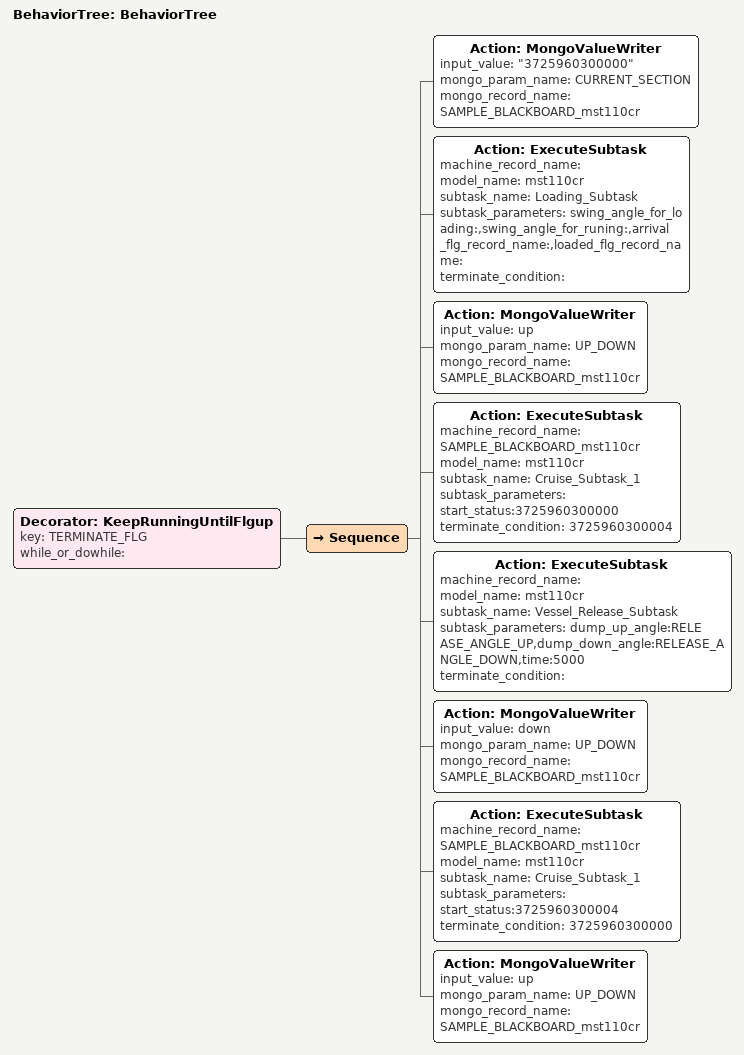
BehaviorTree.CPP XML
<?xml version="1.0"?>
<root main_tree_to_execute="BehaviorTree">
    <BehaviorTree ID="BehaviorTree">
        <Decorator ID="KeepRunningUntilFlgup" key="TERMINATE_FLG" while_or_dowhile="">
            <Sequence>
                <Action ID="MongoValueWriter" input_value="&quot;3725960300000&quot;" mongo_param_name="CURRENT_SECTION" mongo_record_name="SAMPLE_BLACKBOARD_mst110cr"/>
                <Action ID="ExecuteSubtask" machine_record_name="" model_name="mst110cr" subtask_name="Loading_Subtask" subtask_parameters="swing_angle_for_loading:,swing_angle_for_runing:,arrival_flg_record_name:,loaded_flg_record_name:" terminate_condition=""/>
                <Action ID="MongoValueWriter" input_value="up" mongo_param_name="UP_DOWN" mongo_record_name="SAMPLE_BLACKBOARD_mst110cr"/>
                <Action ID="ExecuteSubtask" machine_record_name="SAMPLE_BLACKBOARD_mst110cr" model_name="mst110cr" subtask_name="Cruise_Subtask_1" subtask_parameters="start_status:3725960300000" terminate_condition="3725960300004"/>
                <Action ID="ExecuteSubtask" machine_record_name="" model_name="mst110cr" subtask_name="Vessel_Release_Subtask" subtask_parameters="dump_up_angle:RELEASE_ANGLE_UP,dump_down_angle:RELEASE_ANGLE_DOWN,time:5000" terminate_condition=""/>
                <Action ID="MongoValueWriter" input_value="down" mongo_param_name="UP_DOWN" mongo_record_name="SAMPLE_BLACKBOARD_mst110cr"/>
                <Action ID="ExecuteSubtask" machine_record_name="SAMPLE_BLACKBOARD_mst110cr" model_name="mst110cr" subtask_name="Cruise_Subtask_1" subtask_parameters="start_status:3725960300004" terminate_condition="3725960300000"/>
                <Action ID="MongoValueWriter" input_value="up" mongo_param_name="UP_DOWN" mongo_record_name="SAMPLE_BLACKBOARD_mst110cr"/>
            </Sequence>
        </Decorator>
    </BehaviorTree>
</root>
